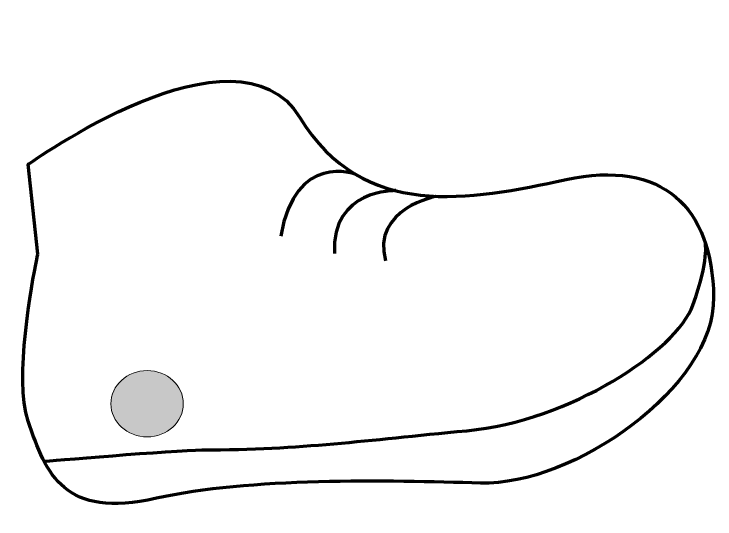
# Model space of a CAD drawing. Header units: inches. Extents: x 198 to 582, y -668 to -70.
# Drawn here: x 503.7 to 581.6, y -441.7 to -385.7 of the extents above; entities that cross this region are included whole.
import ezdxf

# ---------------------------------------------------------------- set-up
doc = ezdxf.new("R2010")
doc.units = ezdxf.units.IN
doc.header["$MEASUREMENT"] = 0
doc.layers.add('Layer 1', color=7, linetype='Continuous')

# ---------------------------------------------------------------- blocks, each defined once
blk = doc.blocks.new('block 11')
at = {"layer": 'Layer 1', "true_color": 0x7b737a}
h = blk.add_hatch(color=8, dxfattribs=at)
h.dxf.hatch_style = 2
edge = h.paths.add_edge_path()
edge.add_spline(control_points=[(522.524, -428.913), (522.524, -430.942), (520.725, -432.588), (518.505, -432.588), (516.285, -432.588), (514.485, -430.942), (514.485, -428.913), (514.485, -426.883), (516.285, -425.237), (518.505, -425.237), (520.725, -425.237), (522.524, -426.883), (522.524, -428.913)], knot_values=[0, 0, 0, 0, 1, 1, 1, 2, 2, 2, 3, 3, 3, 4, 4, 4, 4], degree=3, periodic=1)
at = {"layer": 'Layer 1', "color": 250, "lineweight": 70, "true_color": 0x201815}
for points, knots in [([(506.37, -412.299), (506.37, -412.299), (506.324, -412.509), (506.248, -412.888), (505.719, -415.498), (503.728, -426.117), (505.298, -430.827), (507.289, -436.799), (509.279, -441.699), (519.539, -439.402), (529.799, -437.105), (545.265, -437.412), (555.523, -437.718), (565.782, -438.023), (581.554, -427.074), (581.401, -417.084), (581.249, -407.093), (575.736, -401.733), (565.018, -404.03), (554.298, -406.327), (542.507, -408.624), (535.464, -397.14), (528.421, -385.655), (505.298, -402.346), (505.298, -402.346), (505.298, -402.346), (506.37, -412.299), (506.37, -412.299)], [0, 0, 0, 0, 1, 1, 1, 2, 2, 2, 3, 3, 3, 4, 4, 4, 5, 5, 5, 6, 6, 6, 7, 7, 7, 8, 8, 8, 9, 9, 9, 9]), ([(507.076, -435.299), (507.076, -435.299), (521.53, -434.056), (524.592, -434.042), (535.924, -433.992), (542.508, -432.971), (553.992, -431.898), (565.477, -430.826), (577.267, -423.039), (579.104, -417.964), (580.942, -412.889), (580.468, -411.033), (580.468, -411.033)], [0, 0, 0, 0, 1, 1, 1, 2, 2, 2, 3, 3, 3, 4, 4, 4, 4])]:
    blk.add_open_spline(points, degree=3, knots=knots, dxfattribs=at)
for points in [[(541.673, -403.459), (541.673, -403.459), (534.955, -400.891), (533.334, -410.308)], [(546.105, -405.26), (546.105, -405.26), (538.986, -405.026), (539.292, -412.223)], [(550.632, -405.883), (550.632, -405.883), (543.428, -407.246), (544.958, -413.065)]]:
    blk.add_open_spline(points, degree=3, dxfattribs=at)
at = {"layer": 'Layer 1', "lineweight": 0}
blk.add_open_spline([(522.524, -428.913), (522.524, -430.942), (520.725, -432.588), (518.505, -432.588), (516.285, -432.588), (514.485, -430.942), (514.485, -428.913), (514.485, -426.883), (516.285, -425.237), (518.505, -425.237), (520.725, -425.237), (522.524, -426.883), (522.524, -428.913)], degree=3, knots=[0, 0, 0, 0, 1, 1, 1, 2, 2, 2, 3, 3, 3, 4, 4, 4, 4], dxfattribs=at)

msp = doc.modelspace()

# ---------------------------------------------------------------- block references
at = {"layer": 'Layer 1'}
msp.add_blockref('block 11', (0, 0), dxfattribs=at)

doc.saveas('drawing.dxf')
